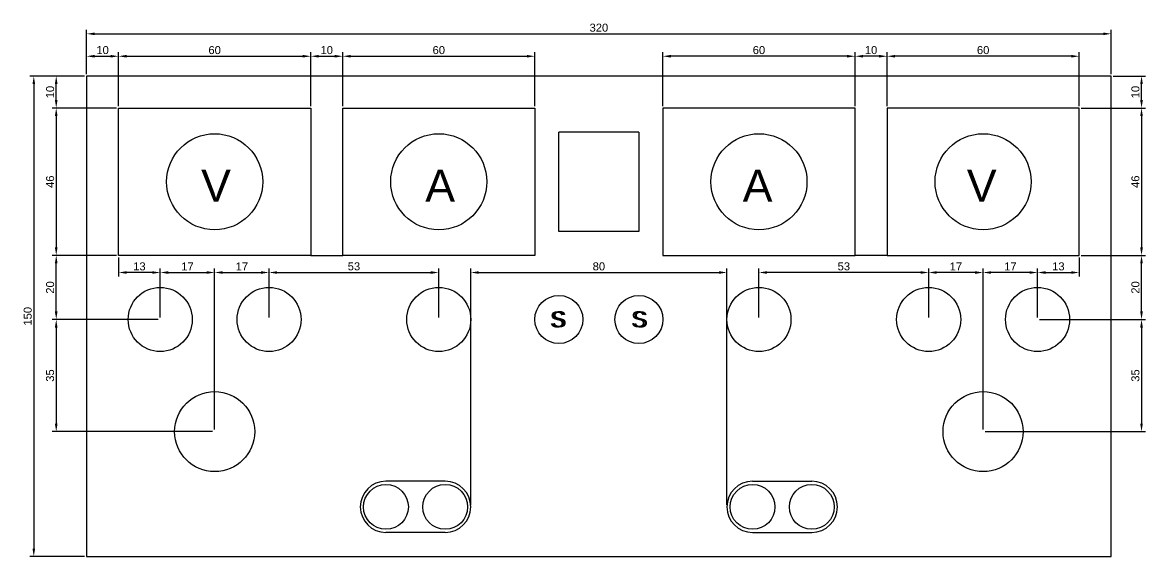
# Model space of a CAD drawing. Header units: millimetres. Extents: x 475 to 4099, y 1633 to 3451.
# Drawn here: x 1370.6 to 1721.4, y 1653.8 to 1820.5 of the extents above; entities that cross this region are included whole.
import ezdxf

# ---------------------------------------------------------------- set-up
doc = ezdxf.new("R2010")
doc.units = ezdxf.units.MM
doc.layers.add('Bemassung', color=80, linetype='Continuous')
doc.layers.add('Kanten', color=7, linetype='Continuous')
doc.styles.get("Standard").update_dxf_attribs({"font": 'arial.ttf'})
doc.dimstyles.new('ISO-25', dxfattribs={"dimtxt": 2.5, "dimasz": 2.5, "dimexe": 1.25, "dimexo": 0.625, "dimtad": 1, "dimtxsty": 'Standard', "dimcen": 2.5, "dimadec": 0, "dimazin": 0, "dimtfac": 1, "dimtmove": 0, "dimatfit": 3, "dimfxl": 1, "dimarcsym": 0})

# ---------------------------------------------------------------- blocks, each defined once
blk = doc.blocks.new('*D19')
at = {"layer": 'Bemassung', "color": 0, "lineweight": -2, "transparency": 16777216}
for p, q in [((1400.64, 1794.41), (1400.64, 1811.21)), ((1403.14, 1809.96), (1458.14, 1809.96)), ((1460.64, 1794.41), (1460.64, 1811.21))]:
    blk.add_line(p, q, dxfattribs=at)
at = {"layer": 'Bemassung', "color": 0, "transparency": 16777216}
for points in [[(1403.14, 1810.38), (1403.14, 1809.55), (1400.64, 1809.96)], [(1458.14, 1810.38), (1458.14, 1809.55), (1460.64, 1809.96)]]:
    blk.add_solid(points, dxfattribs=at)
at = {"layer": 'Defpoints', "color": 0, "transparency": 16777216}
for p in [(1460.64, 1809.96), (1400.64, 1793.78), (1460.64, 1793.78)]:
    blk.add_point(p, dxfattribs=at)
at = {"layer": 'Bemassung', "color": 0, "transparency": 16777216, "insert": (1430.64, 1811.87), "char_height": 2.5, "attachment_point": 5}
blk.add_mtext('60', dxfattribs=at)
blk = doc.blocks.new('*D20')
at = {"layer": 'Bemassung', "color": 0, "lineweight": -2, "transparency": 16777216}
for p, q in [((1400.01, 1793.78), (1379.91, 1793.78)), ((1381.16, 1791.28), (1381.16, 1750.28)), ((1400.01, 1747.78), (1379.91, 1747.78))]:
    blk.add_line(p, q, dxfattribs=at)
at = {"layer": 'Bemassung', "color": 0, "transparency": 16777216}
for points in [[(1380.74, 1791.28), (1381.57, 1791.28), (1381.16, 1793.78)], [(1380.74, 1750.28), (1381.57, 1750.28), (1381.16, 1747.78)]]:
    blk.add_solid(points, dxfattribs=at)
at = {"layer": 'Defpoints', "color": 0, "transparency": 16777216}
for p in [(1400.64, 1793.78), (1381.16, 1747.78), (1400.64, 1747.78)]:
    blk.add_point(p, dxfattribs=at)
at = {"layer": 'Bemassung', "color": 0, "transparency": 16777216, "insert": (1379.26, 1770.78), "char_height": 2.5, "attachment_point": 5, "rotation": 90}
blk.add_mtext('46', dxfattribs=at)
blk = doc.blocks.new('*D21')
at = {"layer": 'Bemassung', "color": 0, "lineweight": -2, "transparency": 16777216}
for p, q in [((1390.01, 1803.78), (1379.91, 1803.78)), ((1381.16, 1796.28), (1381.16, 1801.28)), ((1400.01, 1793.78), (1379.91, 1793.78))]:
    blk.add_line(p, q, dxfattribs=at)
at = {"layer": 'Bemassung', "color": 0, "transparency": 16777216}
for points in [[(1380.74, 1801.28), (1381.57, 1801.28), (1381.16, 1803.78)], [(1380.74, 1796.28), (1381.57, 1796.28), (1381.16, 1793.78)]]:
    blk.add_solid(points, dxfattribs=at)
at = {"layer": 'Defpoints', "color": 0, "transparency": 16777216}
for p in [(1381.16, 1803.78), (1390.64, 1803.78), (1400.64, 1793.78)]:
    blk.add_point(p, dxfattribs=at)
at = {"layer": 'Bemassung', "color": 0, "transparency": 16777216, "insert": (1379.26, 1798.78), "char_height": 2.5, "attachment_point": 5, "rotation": 90}
blk.add_mtext('10', dxfattribs=at)
blk = doc.blocks.new('*D22')
at = {"layer": 'Bemassung', "color": 0, "lineweight": -2, "transparency": 16777216}
for p, q in [((1400.01, 1747.78), (1379.91, 1747.78)), ((1381.16, 1730.28), (1381.16, 1745.28)), ((1413.01, 1727.78), (1379.91, 1727.78))]:
    blk.add_line(p, q, dxfattribs=at)
at = {"layer": 'Bemassung', "color": 0, "transparency": 16777216}
for points in [[(1380.74, 1745.28), (1381.57, 1745.28), (1381.16, 1747.78)], [(1380.74, 1730.28), (1381.57, 1730.28), (1381.16, 1727.78)]]:
    blk.add_solid(points, dxfattribs=at)
at = {"layer": 'Defpoints', "color": 0, "transparency": 16777216}
for p in [(1381.16, 1747.78), (1400.64, 1747.78), (1413.64, 1727.78)]:
    blk.add_point(p, dxfattribs=at)
at = {"layer": 'Bemassung', "color": 0, "transparency": 16777216, "insert": (1379.26, 1737.78), "char_height": 2.5, "attachment_point": 5, "rotation": 90}
blk.add_mtext('20', dxfattribs=at)
blk = doc.blocks.new('*D23')
at = {"layer": 'Bemassung', "color": 0, "lineweight": -2, "transparency": 16777216}
for p, q in [((1412.39, 1727.78), (1379.91, 1727.78)), ((1381.16, 1725.28), (1381.16, 1695.28)), ((1430.01, 1692.78), (1379.91, 1692.78))]:
    blk.add_line(p, q, dxfattribs=at)
at = {"layer": 'Bemassung', "color": 0, "transparency": 16777216}
for points in [[(1380.74, 1725.28), (1381.57, 1725.28), (1381.16, 1727.78)], [(1380.74, 1695.28), (1381.57, 1695.28), (1381.16, 1692.78)]]:
    blk.add_solid(points, dxfattribs=at)
at = {"layer": 'Defpoints', "color": 0, "transparency": 16777216}
for p in [(1413.01, 1727.78), (1381.16, 1692.78), (1430.64, 1692.78)]:
    blk.add_point(p, dxfattribs=at)
at = {"layer": 'Bemassung', "color": 0, "transparency": 16777216, "insert": (1379.25, 1710.28), "char_height": 2.5, "attachment_point": 5, "rotation": 90}
blk.add_mtext('35', dxfattribs=at)
blk = doc.blocks.new('*D24')
at = {"layer": 'Bemassung', "color": 0, "lineweight": -2, "transparency": 16777216}
for p, q in [((1430.64, 1693.41), (1430.64, 1743.7)), ((1447.64, 1728.41), (1447.64, 1743.7)), ((1433.14, 1742.45), (1445.14, 1742.45))]:
    blk.add_line(p, q, dxfattribs=at)
at = {"layer": 'Bemassung', "color": 0, "transparency": 16777216}
for points in [[(1433.14, 1742.86), (1433.14, 1742.03), (1430.64, 1742.45)], [(1445.14, 1742.86), (1445.14, 1742.03), (1447.64, 1742.45)]]:
    blk.add_solid(points, dxfattribs=at)
at = {"layer": 'Defpoints', "color": 0, "transparency": 16777216}
for p in [(1447.64, 1742.45), (1447.64, 1727.78), (1430.64, 1692.78)]:
    blk.add_point(p, dxfattribs=at)
at = {"layer": 'Bemassung', "color": 0, "transparency": 16777216, "insert": (1439.14, 1744.33), "char_height": 2.5, "attachment_point": 5}
blk.add_mtext('17', dxfattribs=at)
blk = doc.blocks.new('*D25')
at = {"layer": 'Bemassung', "color": 0, "lineweight": -2, "transparency": 16777216}
for p, q in [((1413.64, 1728.41), (1413.64, 1743.7)), ((1430.64, 1693.41), (1430.64, 1743.7)), ((1416.14, 1742.45), (1428.14, 1742.45))]:
    blk.add_line(p, q, dxfattribs=at)
at = {"layer": 'Bemassung', "color": 0, "transparency": 16777216}
for points in [[(1416.14, 1742.86), (1416.14, 1742.03), (1413.64, 1742.45)], [(1428.14, 1742.86), (1428.14, 1742.03), (1430.64, 1742.45)]]:
    blk.add_solid(points, dxfattribs=at)
at = {"layer": 'Defpoints', "color": 0, "transparency": 16777216}
for p in [(1430.64, 1742.45), (1413.64, 1727.78), (1430.64, 1692.78)]:
    blk.add_point(p, dxfattribs=at)
at = {"layer": 'Bemassung', "color": 0, "transparency": 16777216, "insert": (1422.14, 1744.33), "char_height": 2.5, "attachment_point": 5}
blk.add_mtext('17', dxfattribs=at)
blk = doc.blocks.new('*D26')
at = {"layer": 'Bemassung', "color": 0, "lineweight": -2, "transparency": 16777216}
for p, q in [((1460.64, 1794.41), (1460.64, 1811.21)), ((1463.14, 1809.96), (1468.14, 1809.96)), ((1470.64, 1794.41), (1470.64, 1811.21))]:
    blk.add_line(p, q, dxfattribs=at)
at = {"layer": 'Bemassung', "color": 0, "transparency": 16777216}
for points in [[(1463.14, 1810.38), (1463.14, 1809.55), (1460.64, 1809.96)], [(1468.14, 1810.38), (1468.14, 1809.55), (1470.64, 1809.96)]]:
    blk.add_solid(points, dxfattribs=at)
at = {"layer": 'Defpoints', "color": 0, "transparency": 16777216}
for p in [(1470.64, 1809.96), (1460.64, 1793.78), (1470.64, 1793.78)]:
    blk.add_point(p, dxfattribs=at)
at = {"layer": 'Bemassung', "color": 0, "transparency": 16777216, "insert": (1465.64, 1811.87), "char_height": 2.5, "attachment_point": 5}
blk.add_mtext('10', dxfattribs=at)
blk = doc.blocks.new('*D27')
at = {"layer": 'Bemassung', "color": 0, "lineweight": -2, "transparency": 16777216}
for p, q in [((1470.64, 1794.41), (1470.64, 1811.21)), ((1473.14, 1809.96), (1528.14, 1809.96)), ((1530.64, 1794.41), (1530.64, 1811.21))]:
    blk.add_line(p, q, dxfattribs=at)
at = {"layer": 'Bemassung', "color": 0, "transparency": 16777216}
for points in [[(1473.14, 1810.38), (1473.14, 1809.55), (1470.64, 1809.96)], [(1528.14, 1810.38), (1528.14, 1809.55), (1530.64, 1809.96)]]:
    blk.add_solid(points, dxfattribs=at)
at = {"layer": 'Defpoints', "color": 0, "transparency": 16777216}
for p in [(1530.64, 1809.96), (1470.64, 1793.78), (1530.64, 1793.78)]:
    blk.add_point(p, dxfattribs=at)
at = {"layer": 'Bemassung', "color": 0, "transparency": 16777216, "insert": (1500.64, 1811.87), "char_height": 2.5, "attachment_point": 5}
blk.add_mtext('60', dxfattribs=at)
blk = doc.blocks.new('*D28')
at = {"layer": 'Bemassung', "color": 0, "lineweight": -2, "transparency": 16777216}
for p, q in [((1400.64, 1747.16), (1400.64, 1741.2)), ((1413.64, 1728.41), (1413.64, 1743.7)), ((1411.14, 1742.45), (1403.14, 1742.45))]:
    blk.add_line(p, q, dxfattribs=at)
at = {"layer": 'Bemassung', "color": 0, "transparency": 16777216}
for points in [[(1403.14, 1742.86), (1403.14, 1742.03), (1400.64, 1742.45)], [(1411.14, 1742.86), (1411.14, 1742.03), (1413.64, 1742.45)]]:
    blk.add_solid(points, dxfattribs=at)
at = {"layer": 'Defpoints', "color": 0, "transparency": 16777216}
for p in [(1400.64, 1747.78), (1400.64, 1742.45), (1413.64, 1727.78)]:
    blk.add_point(p, dxfattribs=at)
at = {"layer": 'Bemassung', "color": 0, "transparency": 16777216, "insert": (1407.14, 1744.35), "char_height": 2.5, "attachment_point": 5}
blk.add_mtext('13', dxfattribs=at)
blk = doc.blocks.new('*D29')
at = {"layer": 'Bemassung', "color": 0, "lineweight": -2, "transparency": 16777216}
for p, q in [((1447.64, 1728.41), (1447.64, 1743.7)), ((1500.64, 1728.41), (1500.64, 1743.7)), ((1450.14, 1742.45), (1498.14, 1742.45))]:
    blk.add_line(p, q, dxfattribs=at)
at = {"layer": 'Bemassung', "color": 0, "transparency": 16777216}
for points in [[(1450.14, 1742.86), (1450.14, 1742.03), (1447.64, 1742.45)], [(1498.14, 1742.86), (1498.14, 1742.03), (1500.64, 1742.45)]]:
    blk.add_solid(points, dxfattribs=at)
at = {"layer": 'Defpoints', "color": 0, "transparency": 16777216}
for p in [(1500.64, 1742.45), (1447.64, 1727.78), (1500.64, 1727.78)]:
    blk.add_point(p, dxfattribs=at)
at = {"layer": 'Bemassung', "color": 0, "transparency": 16777216, "insert": (1474.14, 1744.35), "char_height": 2.5, "attachment_point": 5}
blk.add_mtext('53', dxfattribs=at)
blk = doc.blocks.new('*D30')
at = {"layer": 'Bemassung', "color": 0, "lineweight": -2, "transparency": 16777216}
for p, q in [((1390.01, 1803.78), (1372.91, 1803.78)), ((1374.16, 1801.28), (1374.16, 1656.28)), ((1390.01, 1653.78), (1372.91, 1653.78))]:
    blk.add_line(p, q, dxfattribs=at)
at = {"layer": 'Bemassung', "color": 0, "transparency": 16777216}
for points in [[(1373.74, 1801.28), (1374.57, 1801.28), (1374.16, 1803.78)], [(1373.74, 1656.28), (1374.57, 1656.28), (1374.16, 1653.78)]]:
    blk.add_solid(points, dxfattribs=at)
at = {"layer": 'Defpoints', "color": 0, "transparency": 16777216}
for p in [(1390.64, 1803.78), (1374.16, 1653.78), (1390.64, 1653.78)]:
    blk.add_point(p, dxfattribs=at)
at = {"layer": 'Bemassung', "color": 0, "transparency": 16777216, "insert": (1372.26, 1728.78), "char_height": 2.5, "attachment_point": 5, "rotation": 90}
blk.add_mtext('150', dxfattribs=at)
blk = doc.blocks.new('*D31')
at = {"layer": 'Bemassung', "color": 0, "lineweight": -2, "transparency": 16777216}
for p, q in [((1390.64, 1804.41), (1390.64, 1811.21)), ((1393.14, 1809.96), (1398.14, 1809.96)), ((1400.64, 1804.41), (1400.64, 1811.21))]:
    blk.add_line(p, q, dxfattribs=at)
at = {"layer": 'Bemassung', "color": 0, "transparency": 16777216}
for points in [[(1393.14, 1810.38), (1393.14, 1809.55), (1390.64, 1809.96)], [(1398.14, 1810.38), (1398.14, 1809.55), (1400.64, 1809.96)]]:
    blk.add_solid(points, dxfattribs=at)
at = {"layer": 'Defpoints', "color": 0, "transparency": 16777216}
for p in [(1400.64, 1809.96), (1390.64, 1803.78), (1400.64, 1803.78)]:
    blk.add_point(p, dxfattribs=at)
at = {"layer": 'Bemassung', "color": 0, "transparency": 16777216, "insert": (1395.64, 1811.87), "char_height": 2.5, "attachment_point": 5}
blk.add_mtext('10', dxfattribs=at)
blk = doc.blocks.new('*D32')
at = {"layer": 'Bemassung', "color": 0, "lineweight": -2, "transparency": 16777216}
for p, q in [((1390.64, 1804.41), (1390.64, 1818.21)), ((1393.14, 1816.96), (1708.14, 1816.96)), ((1710.64, 1804.41), (1710.64, 1818.21))]:
    blk.add_line(p, q, dxfattribs=at)
at = {"layer": 'Bemassung', "color": 0, "transparency": 16777216}
for points in [[(1393.14, 1817.38), (1393.14, 1816.55), (1390.64, 1816.96)], [(1708.14, 1817.38), (1708.14, 1816.55), (1710.64, 1816.96)]]:
    blk.add_solid(points, dxfattribs=at)
at = {"layer": 'Defpoints', "color": 0, "transparency": 16777216}
for p in [(1710.64, 1816.96), (1390.64, 1803.78), (1710.64, 1803.78)]:
    blk.add_point(p, dxfattribs=at)
at = {"layer": 'Bemassung', "color": 0, "transparency": 16777216, "insert": (1550.64, 1818.87), "char_height": 2.5, "attachment_point": 5}
blk.add_mtext('320', dxfattribs=at)
blk = doc.blocks.new('*D33')
at = {"layer": 'Bemassung', "color": 0, "lineweight": -2, "transparency": 16777216}
for p, q in [((1640.64, 1794.41), (1640.64, 1811.21)), ((1698.14, 1809.96), (1643.14, 1809.96)), ((1700.64, 1794.41), (1700.64, 1811.21))]:
    blk.add_line(p, q, dxfattribs=at)
at = {"layer": 'Bemassung', "color": 0, "transparency": 16777216}
for points in [[(1643.14, 1810.38), (1643.14, 1809.55), (1640.64, 1809.96)], [(1698.14, 1810.38), (1698.14, 1809.55), (1700.64, 1809.96)]]:
    blk.add_solid(points, dxfattribs=at)
at = {"layer": 'Defpoints', "color": 0, "transparency": 16777216}
for p in [(1640.64, 1809.96), (1640.64, 1793.78), (1700.64, 1793.78)]:
    blk.add_point(p, dxfattribs=at)
at = {"layer": 'Bemassung', "color": 0, "transparency": 16777216, "insert": (1670.64, 1811.87), "char_height": 2.5, "attachment_point": 5}
blk.add_mtext('60', dxfattribs=at)
blk = doc.blocks.new('*D34')
at = {"layer": 'Bemassung', "color": 0, "lineweight": -2, "transparency": 16777216}
for p, q in [((1701.26, 1793.78), (1721.37, 1793.78)), ((1720.12, 1791.28), (1720.12, 1750.28)), ((1701.26, 1747.78), (1721.37, 1747.78))]:
    blk.add_line(p, q, dxfattribs=at)
at = {"layer": 'Bemassung', "color": 0, "transparency": 16777216}
for points in [[(1719.7, 1791.28), (1720.53, 1791.28), (1720.12, 1793.78)], [(1719.7, 1750.28), (1720.53, 1750.28), (1720.12, 1747.78)]]:
    blk.add_solid(points, dxfattribs=at)
at = {"layer": 'Defpoints', "color": 0, "transparency": 16777216}
for p in [(1700.64, 1793.78), (1700.64, 1747.78), (1720.12, 1747.78)]:
    blk.add_point(p, dxfattribs=at)
at = {"layer": 'Bemassung', "color": 0, "transparency": 16777216, "insert": (1718.21, 1770.78), "char_height": 2.5, "attachment_point": 5, "rotation": 90}
blk.add_mtext('46', dxfattribs=at)
blk = doc.blocks.new('*D35')
at = {"layer": 'Bemassung', "color": 0, "lineweight": -2, "transparency": 16777216}
for p, q in [((1711.26, 1803.78), (1721.37, 1803.78)), ((1720.12, 1796.28), (1720.12, 1801.28)), ((1701.26, 1793.78), (1721.37, 1793.78))]:
    blk.add_line(p, q, dxfattribs=at)
at = {"layer": 'Bemassung', "color": 0, "transparency": 16777216}
for points in [[(1719.7, 1801.28), (1720.53, 1801.28), (1720.12, 1803.78)], [(1719.7, 1796.28), (1720.53, 1796.28), (1720.12, 1793.78)]]:
    blk.add_solid(points, dxfattribs=at)
at = {"layer": 'Defpoints', "color": 0, "transparency": 16777216}
for p in [(1710.64, 1803.78), (1720.12, 1803.78), (1700.64, 1793.78)]:
    blk.add_point(p, dxfattribs=at)
at = {"layer": 'Bemassung', "color": 0, "transparency": 16777216, "insert": (1718.21, 1798.78), "char_height": 2.5, "attachment_point": 5, "rotation": 90}
blk.add_mtext('10', dxfattribs=at)
blk = doc.blocks.new('*D36')
at = {"layer": 'Bemassung', "color": 0, "lineweight": -2, "transparency": 16777216}
for p, q in [((1701.26, 1747.78), (1721.37, 1747.78)), ((1720.12, 1730.28), (1720.12, 1745.28)), ((1688.26, 1727.78), (1721.37, 1727.78))]:
    blk.add_line(p, q, dxfattribs=at)
at = {"layer": 'Bemassung', "color": 0, "transparency": 16777216}
for points in [[(1719.7, 1745.28), (1720.53, 1745.28), (1720.12, 1747.78)], [(1719.7, 1730.28), (1720.53, 1730.28), (1720.12, 1727.78)]]:
    blk.add_solid(points, dxfattribs=at)
at = {"layer": 'Defpoints', "color": 0, "transparency": 16777216}
for p in [(1700.64, 1747.78), (1720.12, 1747.78), (1687.64, 1727.78)]:
    blk.add_point(p, dxfattribs=at)
at = {"layer": 'Bemassung', "color": 0, "transparency": 16777216, "insert": (1718.21, 1737.78), "char_height": 2.5, "attachment_point": 5, "rotation": 90}
blk.add_mtext('20', dxfattribs=at)
blk = doc.blocks.new('*D37')
at = {"layer": 'Bemassung', "color": 0, "lineweight": -2, "transparency": 16777216}
for p, q in [((1688.89, 1727.78), (1721.37, 1727.78)), ((1720.12, 1725.28), (1720.12, 1695.28)), ((1671.26, 1692.78), (1721.37, 1692.78))]:
    blk.add_line(p, q, dxfattribs=at)
at = {"layer": 'Bemassung', "color": 0, "transparency": 16777216}
for points in [[(1719.7, 1725.28), (1720.53, 1725.28), (1720.12, 1727.78)], [(1719.7, 1695.28), (1720.53, 1695.28), (1720.12, 1692.78)]]:
    blk.add_solid(points, dxfattribs=at)
at = {"layer": 'Defpoints', "color": 0, "transparency": 16777216}
for p in [(1688.26, 1727.78), (1670.64, 1692.78), (1720.12, 1692.78)]:
    blk.add_point(p, dxfattribs=at)
at = {"layer": 'Bemassung', "color": 0, "transparency": 16777216, "insert": (1718.21, 1710.28), "char_height": 2.5, "attachment_point": 5, "rotation": 90}
blk.add_mtext('35', dxfattribs=at)
blk = doc.blocks.new('*D38')
at = {"layer": 'Bemassung', "color": 0, "lineweight": -2, "transparency": 16777216}
for p, q in [((1653.64, 1728.41), (1653.64, 1743.7)), ((1670.64, 1693.41), (1670.64, 1743.7)), ((1668.14, 1742.45), (1656.14, 1742.45))]:
    blk.add_line(p, q, dxfattribs=at)
at = {"layer": 'Bemassung', "color": 0, "transparency": 16777216}
for points in [[(1656.14, 1742.86), (1656.14, 1742.03), (1653.64, 1742.45)], [(1668.14, 1742.86), (1668.14, 1742.03), (1670.64, 1742.45)]]:
    blk.add_solid(points, dxfattribs=at)
at = {"layer": 'Defpoints', "color": 0, "transparency": 16777216}
for p in [(1653.64, 1742.45), (1653.64, 1727.78), (1670.64, 1692.78)]:
    blk.add_point(p, dxfattribs=at)
at = {"layer": 'Bemassung', "color": 0, "transparency": 16777216, "insert": (1662.14, 1744.33), "char_height": 2.5, "attachment_point": 5}
blk.add_mtext('17', dxfattribs=at)
blk = doc.blocks.new('*D39')
at = {"layer": 'Bemassung', "color": 0, "lineweight": -2, "transparency": 16777216}
for p, q in [((1670.64, 1693.41), (1670.64, 1743.7)), ((1687.64, 1728.41), (1687.64, 1743.7)), ((1685.14, 1742.45), (1673.14, 1742.45))]:
    blk.add_line(p, q, dxfattribs=at)
at = {"layer": 'Bemassung', "color": 0, "transparency": 16777216}
for points in [[(1673.14, 1742.86), (1673.14, 1742.03), (1670.64, 1742.45)], [(1685.14, 1742.86), (1685.14, 1742.03), (1687.64, 1742.45)]]:
    blk.add_solid(points, dxfattribs=at)
at = {"layer": 'Defpoints', "color": 0, "transparency": 16777216}
for p in [(1670.64, 1742.45), (1687.64, 1727.78), (1670.64, 1692.78)]:
    blk.add_point(p, dxfattribs=at)
at = {"layer": 'Bemassung', "color": 0, "transparency": 16777216, "insert": (1679.14, 1744.33), "char_height": 2.5, "attachment_point": 5}
blk.add_mtext('17', dxfattribs=at)
blk = doc.blocks.new('*D40')
at = {"layer": 'Bemassung', "color": 0, "lineweight": -2, "transparency": 16777216}
for p, q in [((1630.64, 1794.41), (1630.64, 1811.21)), ((1638.14, 1809.96), (1633.14, 1809.96)), ((1640.64, 1794.41), (1640.64, 1811.21))]:
    blk.add_line(p, q, dxfattribs=at)
at = {"layer": 'Bemassung', "color": 0, "transparency": 16777216}
for points in [[(1633.14, 1810.38), (1633.14, 1809.55), (1630.64, 1809.96)], [(1638.14, 1810.38), (1638.14, 1809.55), (1640.64, 1809.96)]]:
    blk.add_solid(points, dxfattribs=at)
at = {"layer": 'Defpoints', "color": 0, "transparency": 16777216}
for p in [(1630.64, 1809.96), (1630.64, 1793.78), (1640.64, 1793.78)]:
    blk.add_point(p, dxfattribs=at)
at = {"layer": 'Bemassung', "color": 0, "transparency": 16777216, "insert": (1635.64, 1811.87), "char_height": 2.5, "attachment_point": 5}
blk.add_mtext('10', dxfattribs=at)
blk = doc.blocks.new('*D41')
at = {"layer": 'Bemassung', "color": 0, "lineweight": -2, "transparency": 16777216}
for p, q in [((1570.64, 1794.41), (1570.64, 1811.21)), ((1628.14, 1809.96), (1573.14, 1809.96)), ((1630.64, 1794.41), (1630.64, 1811.21))]:
    blk.add_line(p, q, dxfattribs=at)
at = {"layer": 'Bemassung', "color": 0, "transparency": 16777216}
for points in [[(1573.14, 1810.38), (1573.14, 1809.55), (1570.64, 1809.96)], [(1628.14, 1810.38), (1628.14, 1809.55), (1630.64, 1809.96)]]:
    blk.add_solid(points, dxfattribs=at)
at = {"layer": 'Defpoints', "color": 0, "transparency": 16777216}
for p in [(1570.64, 1809.96), (1570.64, 1793.78), (1630.64, 1793.78)]:
    blk.add_point(p, dxfattribs=at)
at = {"layer": 'Bemassung', "color": 0, "transparency": 16777216, "insert": (1600.64, 1811.87), "char_height": 2.5, "attachment_point": 5}
blk.add_mtext('60', dxfattribs=at)
blk = doc.blocks.new('*D42')
at = {"layer": 'Bemassung', "color": 0, "lineweight": -2, "transparency": 16777216}
for p, q in [((1700.64, 1747.16), (1700.64, 1741.2)), ((1687.64, 1728.41), (1687.64, 1743.7)), ((1690.14, 1742.45), (1698.14, 1742.45))]:
    blk.add_line(p, q, dxfattribs=at)
at = {"layer": 'Bemassung', "color": 0, "transparency": 16777216}
for points in [[(1690.14, 1742.86), (1690.14, 1742.03), (1687.64, 1742.45)], [(1698.14, 1742.86), (1698.14, 1742.03), (1700.64, 1742.45)]]:
    blk.add_solid(points, dxfattribs=at)
at = {"layer": 'Defpoints', "color": 0, "transparency": 16777216}
for p in [(1700.64, 1747.78), (1700.64, 1742.45), (1687.64, 1727.78)]:
    blk.add_point(p, dxfattribs=at)
at = {"layer": 'Bemassung', "color": 0, "transparency": 16777216, "insert": (1694.14, 1744.35), "char_height": 2.5, "attachment_point": 5}
blk.add_mtext('13', dxfattribs=at)
blk = doc.blocks.new('*D43')
at = {"layer": 'Bemassung', "color": 0, "lineweight": -2, "transparency": 16777216}
for p, q in [((1600.64, 1728.41), (1600.64, 1743.7)), ((1653.64, 1728.41), (1653.64, 1743.7)), ((1651.14, 1742.45), (1603.14, 1742.45))]:
    blk.add_line(p, q, dxfattribs=at)
at = {"layer": 'Bemassung', "color": 0, "transparency": 16777216}
for points in [[(1603.14, 1742.86), (1603.14, 1742.03), (1600.64, 1742.45)], [(1651.14, 1742.86), (1651.14, 1742.03), (1653.64, 1742.45)]]:
    blk.add_solid(points, dxfattribs=at)
at = {"layer": 'Defpoints', "color": 0, "transparency": 16777216}
for p in [(1600.64, 1742.45), (1600.64, 1727.78), (1653.64, 1727.78)]:
    blk.add_point(p, dxfattribs=at)
at = {"layer": 'Bemassung', "color": 0, "transparency": 16777216, "insert": (1627.14, 1744.35), "char_height": 2.5, "attachment_point": 5}
blk.add_mtext('53', dxfattribs=at)
blk = doc.blocks.new('*D44')
at = {"layer": 'Bemassung', "color": 0, "lineweight": -2, "transparency": 16777216}
for p, q in [((1510.64, 1669.91), (1510.64, 1743.7)), ((1590.64, 1669.91), (1590.64, 1743.7)), ((1513.14, 1742.45), (1588.14, 1742.45))]:
    blk.add_line(p, q, dxfattribs=at)
at = {"layer": 'Bemassung', "color": 0, "transparency": 16777216}
for points in [[(1513.14, 1742.86), (1513.14, 1742.03), (1510.64, 1742.45)], [(1588.14, 1742.86), (1588.14, 1742.03), (1590.64, 1742.45)]]:
    blk.add_solid(points, dxfattribs=at)
at = {"layer": 'Defpoints', "color": 0, "transparency": 16777216}
for p in [(1590.64, 1742.45), (1510.64, 1669.28), (1590.64, 1669.28)]:
    blk.add_point(p, dxfattribs=at)
at = {"layer": 'Bemassung', "color": 0, "transparency": 16777216, "insert": (1550.64, 1744.35), "char_height": 2.5, "attachment_point": 5}
blk.add_mtext('80', dxfattribs=at)

msp = doc.modelspace()

# ---------------------------------------------------------------- linework, layer by layer
for p, q in [((1710.636, 1803.781), (1390.636, 1803.781)), ((1390.636, 1803.781), (1390.636, 1653.781)), ((1710.636, 1653.781), (1710.636, 1803.781)), ((1400.636, 1793.781), (1460.636, 1793.781)), ((1400.636, 1747.781), (1400.636, 1793.781)), ((1460.636, 1793.781), (1460.636, 1747.781)), ((1470.636, 1793.781), (1530.636, 1793.781)), ((1470.636, 1747.781), (1470.636, 1793.781)), ((1530.636, 1793.781), (1530.636, 1747.781)), ((1630.636, 1793.781), (1570.636, 1793.781)), ((1570.636, 1793.781), (1570.636, 1747.781)), ((1630.636, 1747.781), (1630.636, 1793.781)), ((1700.636, 1793.781), (1640.636, 1793.781)), ((1640.636, 1793.781), (1640.636, 1747.781)), ((1700.636, 1747.781), (1700.636, 1793.781)), ((1460.636, 1747.781), (1400.636, 1747.781)), ((1530.636, 1747.781), (1470.636, 1747.781)), ((1570.636, 1747.781), (1630.636, 1747.781)), ((1640.636, 1747.781), (1700.636, 1747.781)), ((1390.636, 1653.781), (1710.636, 1653.781))]:
    msp.add_line(p, q)
for centre, radius in [((1430.636, 1770.781), 15), ((1500.636, 1770.781), 15), ((1600.636, 1770.781), 15), ((1670.636, 1770.781), 15), ((1413.636, 1727.781), 10), ((1447.636, 1727.781), 10), ((1500.636, 1727.781), 10), ((1600.636, 1727.781), 10), ((1653.636, 1727.781), 10), ((1687.636, 1727.781), 10), ((1430.636, 1692.781), 12.5), ((1670.636, 1692.781), 12.5)]:
    msp.add_circle(centre, radius)
at = {"layer": 'Kanten'}
for p, q in [((1563.136, 1786.281), (1538.136, 1786.281)), ((1538.136, 1755.281), (1538.136, 1786.281)), ((1563.136, 1786.281), (1563.136, 1755.281)), ((1563.136, 1755.281), (1538.136, 1755.281)), ((1460.636, 1747.781), (1470.636, 1747.781)), ((1640.636, 1747.781), (1630.636, 1747.781)), ((1502.636, 1677.281), (1484.136, 1677.281)), ((1598.636, 1677.281), (1617.136, 1677.281)), ((1476.136, 1669.281), (1476.136, 1669.281)), ((1510.636, 1669.281), (1510.636, 1669.281)), ((1590.636, 1669.281), (1590.636, 1669.281)), ((1625.136, 1669.281), (1625.136, 1669.281)), ((1502.636, 1661.281), (1484.136, 1661.281)), ((1598.636, 1661.281), (1617.136, 1661.281))]:
    msp.add_line(p, q, dxfattribs=at)
for centre, radius in [((1538.136, 1727.781), 7.5), ((1538.136, 1727.781), 7.5), ((1563.136, 1727.781), 7.5), ((1563.136, 1727.781), 7.5), ((1484.136, 1669.281), 7), ((1502.636, 1669.281), 7), ((1598.636, 1669.281), 7), ((1617.136, 1669.281), 7)]:
    msp.add_circle(centre, radius, dxfattribs=at)
for centre, start, end in [((1484.136, 1669.281), 90, 180), ((1502.636, 1669.281), 0, 90), ((1598.636, 1669.281), 90, 180), ((1617.136, 1669.281), 0, 90), ((1484.136, 1669.281), 180, 270), ((1502.636, 1669.281), 270, 0), ((1598.636, 1669.281), 180, 270), ((1617.136, 1669.281), 270, 0)]:
    msp.add_arc(centre, 8, start, end, dxfattribs=at)

# ---------------------------------------------------------------- texts
at = {"char_height": 10}
for s, insert, attachment_point in [('V', (1426.406, 1774.547), 1), ('A', (1496.406, 1774.547), 1), ('A', (1604.867, 1774.547), 3), ('V', (1674.867, 1774.547), 3)]:
    msp.add_mtext_dynamic_manual_height_columns(s, width=13.16423, gutter_width=12.5, heights=[9.423], dxfattribs=dict(at, insert=insert, attachment_point=attachment_point))
at = {"layer": 'Kanten', "char_height": 5}
for insert, attachment_point in [((1539.946, 1730.286), 3), ((1535.966, 1730.36), 1), ((1535.966, 1730.36), 1), ((1565.307, 1730.36), 3), ((1565.307, 1730.36), 3), ((1561.327, 1730.286), 1)]:
    msp.add_mtext_dynamic_manual_height_columns('S', width=5, gutter_width=12.5, heights=[0], dxfattribs=dict(at, insert=insert, attachment_point=attachment_point))

# ---------------------------------------------------------------- dimensions: what is measured, and where the dimension line sits
at = {"layer": 'Bemassung'}
for base, p1, p2, picture, middle in [((1710.636, 1816.964), (1390.636, 1803.781), (1710.636, 1803.781), '*D32', (1550.636, 1818.866)), ((1400.636, 1809.964), (1390.636, 1803.781), (1400.636, 1803.781), '*D31', (1395.636, 1811.865)), ((1470.636, 1809.964), (1460.636, 1793.781), (1470.636, 1793.781), '*D26', (1465.636, 1811.865)), ((1530.636, 1809.964), (1470.636, 1793.781), (1530.636, 1793.781), '*D27', (1500.636, 1811.865)), ((1400.636, 1742.448), (1413.636, 1727.781), (1400.636, 1747.781), '*D28', (1407.136, 1744.35)), ((1500.636, 1742.448), (1447.636, 1727.781), (1500.636, 1727.781), '*D29', (1474.136, 1744.35)), ((1590.636, 1742.448), (1510.636, 1669.281), (1590.636, 1669.281), '*D44', (1550.636, 1744.35))]:
    dim = msp.add_linear_dim(base=base, p1=p1, p2=p2, dimstyle='ISO-25', dxfattribs=at)
    dim.commit()
    dim.dimension.update_dxf_attribs({"geometry": picture, "text_midpoint": middle})
at = {"layer": 'Bemassung', "color": 1}
for base, p1, p2, picture, middle in [((1460.636, 1809.964), (1400.636, 1793.781), (1460.636, 1793.781), '*D19', (1430.636, 1811.865)), ((1430.636, 1742.448), (1413.636, 1727.781), (1430.636, 1692.781), '*D25', (1422.136, 1744.328)), ((1447.636, 1742.448), (1430.636, 1692.781), (1447.636, 1727.781), '*D24', (1439.136, 1744.328))]:
    dim = msp.add_linear_dim(base=base, p1=p1, p2=p2, dimstyle='ISO-25', dxfattribs=at)
    dim.commit()
    dim.dimension.update_dxf_attribs({"geometry": picture, "text_midpoint": middle})
at = {"layer": 'Bemassung'}
for base, p1, p2, angle, picture, middle in [((1570.636, 1809.964), (1630.636, 1793.781), (1570.636, 1793.781), 180, '*D41', (1600.636, 1811.865)), ((1630.636, 1809.964), (1640.636, 1793.781), (1630.636, 1793.781), 180, '*D40', (1635.636, 1811.865)), ((1374.157, 1653.781), (1390.636, 1803.781), (1390.636, 1653.781), 90, '*D30', (1372.255, 1728.781)), ((1700.636, 1742.448), (1687.636, 1727.781), (1700.636, 1747.781), 180, '*D42', (1694.136, 1744.35)), ((1600.636, 1742.448), (1653.636, 1727.781), (1600.636, 1727.781), 180, '*D43', (1627.136, 1744.35))]:
    dim = msp.add_linear_dim(base=base, p1=p1, p2=p2, angle=angle, dimstyle='ISO-25', dxfattribs=at)
    dim.commit()
    dim.dimension.update_dxf_attribs({"geometry": picture, "text_midpoint": middle})
at = {"layer": 'Bemassung', "color": 1}
for base, p1, p2, angle, picture, middle in [((1640.636, 1809.964), (1700.636, 1793.781), (1640.636, 1793.781), 180, '*D33', (1670.636, 1811.865)), ((1381.157, 1803.781), (1400.636, 1793.781), (1390.636, 1803.781), 90, '*D21', (1379.255, 1798.781)), ((1720.116, 1803.781), (1700.636, 1793.781), (1710.636, 1803.781), 90, '*D35', (1718.215, 1798.781)), ((1381.157, 1747.781), (1400.636, 1793.781), (1400.636, 1747.781), 90, '*D20', (1379.255, 1770.781)), ((1720.116, 1747.781), (1700.636, 1793.781), (1700.636, 1747.781), 90, '*D34', (1718.215, 1770.781)), ((1381.157, 1747.781), (1413.636, 1727.781), (1400.636, 1747.781), 90, '*D22', (1379.255, 1737.781)), ((1720.116, 1747.781), (1687.636, 1727.781), (1700.636, 1747.781), 90, '*D36', (1718.215, 1737.781)), ((1653.636, 1742.448), (1670.636, 1692.781), (1653.636, 1727.781), 180, '*D38', (1662.136, 1744.328)), ((1670.636, 1742.448), (1687.636, 1727.781), (1670.636, 1692.781), 180, '*D39', (1679.136, 1744.328)), ((1381.157, 1692.781), (1413.011, 1727.781), (1430.636, 1692.781), 90, '*D23', (1379.254, 1710.281)), ((1720.116, 1692.781), (1688.261, 1727.781), (1670.636, 1692.781), 90, '*D37', (1718.214, 1710.281))]:
    dim = msp.add_linear_dim(base=base, p1=p1, p2=p2, angle=angle, dimstyle='ISO-25', dxfattribs=at)
    dim.commit()
    dim.dimension.update_dxf_attribs({"geometry": picture, "text_midpoint": middle})

doc.saveas('drawing.dxf')
